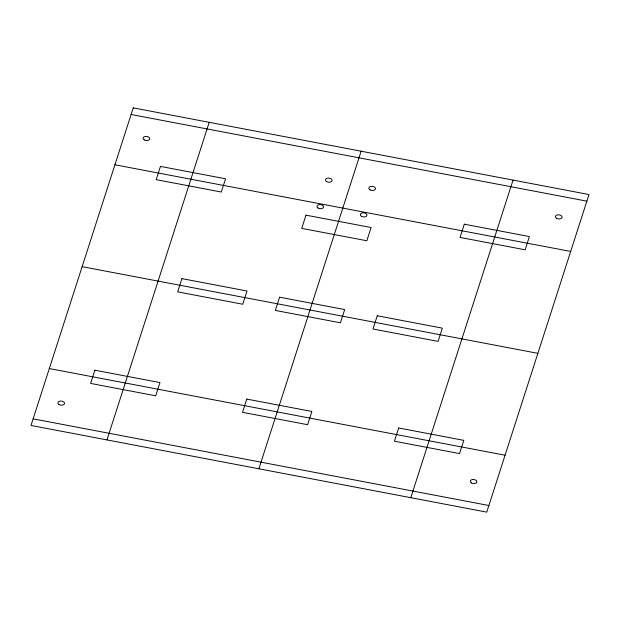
<?xml version="1.0" encoding="UTF-8"?>
<svg xmlns="http://www.w3.org/2000/svg" width="620" height="620" viewBox="0 0 620 620"><rect width="100%" height="100%" fill="white"/><g stroke="black" fill="none" stroke-linecap="round" stroke-linejoin="round"><path stroke-width="0.93" d="M106.958 439.898L209.203 122.318M258.881 468.79L361.119 151.21M410.796 497.682L513.042 180.102M131.115 114.491L586.869 201.159M114.925 164.773L570.679 251.441M82.119 266.662L537.881 353.338M49.321 368.559L505.075 455.227M33.131 418.841L488.886 505.509M133.246 107.872L31 425.46L486.754 512.128L589 194.541L133.246 107.872M94.852 370.194L90.598 383.423L155.705 395.808L159.96 382.579L94.852 370.194M160.464 166.416L156.201 179.645L221.309 192.03L225.572 178.792L160.464 166.416M181.916 278.62L177.653 291.857L242.761 304.234L247.024 291.005L181.916 278.62M246.776 399.086L242.513 412.315L307.621 424.7L311.883 411.463L246.776 399.086M279.574 297.189L275.319 310.426L340.426 322.811L344.681 309.574L279.574 297.189M305.986 215.148L301.731 228.385L366.839 240.762L371.093 227.532L305.986 215.148M377.239 315.766L372.976 328.995L438.084 341.38L442.347 328.143L377.239 315.766M398.691 427.971L394.428 441.207L459.536 453.584L463.799 440.355L398.691 427.971M464.295 224.192L460.04 237.421L525.148 249.806L529.403 236.577L464.295 224.192M144.243 139.88A3.333 2.062 6.3 0 0 149.683 139.089A3.333 2.062 6.3 0 0 145.351 136.439A3.333 2.062 6.3 0 0 144.243 139.88M59.04 404.527A3.333 2.062 6.3 0 0 64.48 403.736A3.333 2.062 6.3 0 0 60.148 401.094A3.333 2.062 6.3 0 0 59.04 404.527M471.394 482.941A3.333 2.062 6.3 0 0 476.827 482.151A3.333 2.062 6.3 0 0 472.502 479.508A3.333 2.062 6.3 0 0 471.394 482.941M556.597 218.294A3.333 2.062 6.3 0 0 562.03 217.504A3.333 2.062 6.3 0 0 557.706 214.853A3.333 2.062 6.3 0 0 556.597 218.294M361.476 216.295A3.333 2.062 6.3 0 0 366.908 215.504A3.333 2.062 6.3 0 0 362.576 212.854A3.333 2.062 6.3 0 0 361.476 216.295M369.993 189.828A3.333 2.062 6.3 0 0 375.433 189.038A3.333 2.062 6.3 0 0 371.101 186.388A3.333 2.062 6.3 0 0 369.993 189.828M318.068 208.041A3.333 2.062 6.3 0 0 323.501 207.251A3.333 2.062 6.3 0 0 319.176 204.6A3.333 2.062 6.3 0 0 318.068 208.041M326.585 181.575A3.333 2.062 6.3 0 0 332.026 180.784A3.333 2.062 6.3 0 0 327.693 178.134A3.333 2.062 6.3 0 0 326.585 181.575"/></g></svg>
